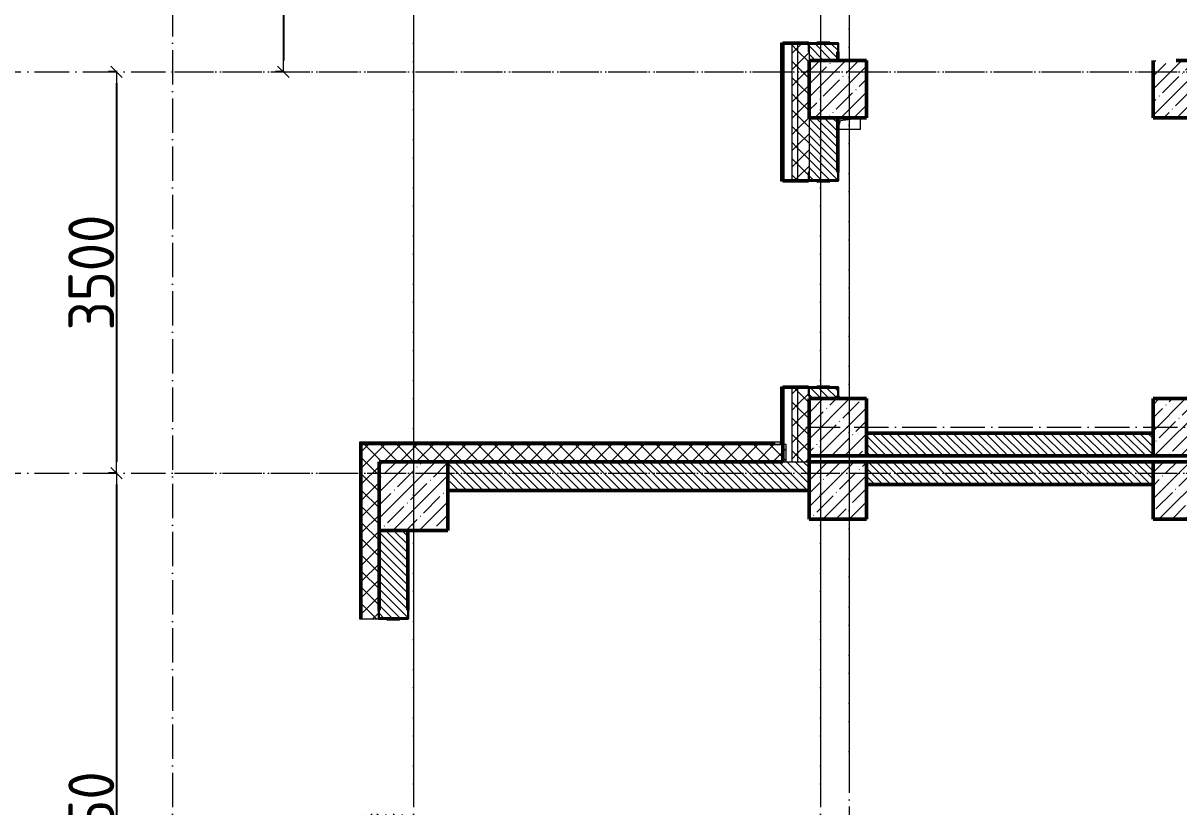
# Model space of a CAD drawing. Header units: millimetres. Extents: x -401725 to 250493, y 305116 to 802890.
# Drawn here: x 52055 to 62133, y 498937 to 505772 of the extents above; entities that cross this region are included whole.
import ezdxf

# ---------------------------------------------------------------- set-up
doc = ezdxf.new("R2010")
doc.units = ezdxf.units.MM
doc.linetypes.add('50_200_ШТРИХ_1Т_ш5_п1_п1_', pattern=[700, 500, -100, 0, -100])
for name, color, linetype, lineweight in [('A-____-____-DIMS', 7, 'Continuous', 9), ('A-GENM-____-MCUT', 7, 'Continuous', 25), ('A-GENM-____-OTLN', 7, 'Continuous', 9), ('A-GENM-____-OTLN-1', 7, 'Continuous', 25), ('A-WALL-____-MCUT', 7, 'Continuous', 13), ('A-WALL-____-MCUT-1', 7, 'Continuous', 9), ('A-WALL-____-MCUT-2', 7, 'Continuous', 50), ('A-WALL-____-MCUT-3', 7, 'Continuous', 9), ('A-WALL-____-OTLN', 7, 'Continuous', 9), ('A-WALL-____-PATT-1', 7, 'Continuous', 9), ('A-WALL-FNSH-MCUT-1', 7, 'Continuous', 9), ('S-COLS-____-MCUT', 7, 'Continuous', 50), ('S-COLS-____-OTLN', 7, 'Continuous', 9), ('S-GRID-____-OTLN-1', 7, '50_200_ШТРИХ_1Т_ш5_п1_п1_', 9)]:
    doc.layers.add(name, color=color, linetype=linetype, lineweight=lineweight)
doc.styles.add('СПДС', font='isocpeur.ttf', dxfattribs={"width": 0.9})
doc.dimstyles.new('Размера А3', dxfattribs={"dimtxt": 200, "dimasz": 100, "dimexe": 70, "dimexo": 100, "dimgap": 20, "dimtad": 1, "dimdec": 0, "dimrnd": 10, "dimzin": 0, "dimdsep": 46, "dimtxsty": 'СПДС', "dimblk": 'ARROWHEAD_6', "dimcen": 1, "dimclrd": 256, "dimclre": 256, "dimclrt": 256, "dimazin": 0, "dimtfac": 1, "dimtdec": 0, "dimtmove": 2, "dimatfit": 3, "dimfxl": 1, "dimtolj": 1, "dimtzin": 0, "dimarcsym": 0})
pattern_1 = [(135, (-15591.663, 459015.94), (-35.35534, -35.35534), [])]
pattern_2 = [(45, (-71050, -42631.04), (-114.04925, 114.04925), []), (45, (-70935.95, -42631.04), (-114.04925, 114.04925), [201.613, -40.323, 3.353, -36.97])]
pattern_3 = [(45, (-77750, -42681.04), (-114.04925, 114.04925), []), (45, (-77635.95, -42681.04), (-114.04925, 114.04925), [201.613, -40.323, 3.353, -36.97])]
pattern_4 = [(45, (-74750, -43231.04), (-114.04925, 114.04925), []), (45, (-74635.95, -43231.04), (-114.04925, 114.04925), [201.613, -40.323, 3.353, -36.97])]
pattern_5 = [(315, (-46181.04, 74750), (114.04925, 114.04925), []), (315, (-46181.04, 74635.95), (114.04925, 114.04925), [201.613, -40.323, 3.353, -36.97])]
pattern_6 = [(45, (-77750, -46181.04), (-114.04925, 114.04925), []), (45, (-77635.95, -46181.04), (-114.04925, 114.04925), [201.613, -40.323, 3.353, -36.97])]
pattern_7 = [(45, (-77750, -43231.04), (-114.04925, 114.04925), []), (45, (-77635.95, -43231.04), (-114.04925, 114.04925), [201.613, -40.323, 3.353, -36.97])]
pattern_8 = [(45, (-74750, -42681.04), (-114.04925, 114.04925), []), (45, (-74635.95, -42681.04), (-114.04925, 114.04925), [201.613, -40.323, 3.353, -36.97])]
pattern_9 = [(45, (-15591.66, 459015.94), (-70.71068, 70.71068), []), (135, (-15591.66, 459015.94), (-70.71068, -70.71068), [])]
pattern_10 = [(135, (-15591.663, 459015.94), (-35.35534, -35.35534), [])]
pattern_11 = [(45, (-15591.66, 459015.94), (-70.71068, 70.71068), []), (135, (-15591.66, 459015.94), (-70.71068, -70.71068), [])]

# ---------------------------------------------------------------- blocks, each defined once
blk = doc.blocks.new('BSC_Колонна _Прямоугольная - 600х600-25984397-АР1_План отверстий 2 этажа в осях 1-64_Ю-ЯЯ')
at = {"layer": 'S-COLS-____-OTLN'}
h = blk.add_hatch(dxfattribs=at)
h.set_pattern_fill('FP_41', color=256, style=0, pattern_type=2)
h.set_pattern_definition(pattern_2)
h.paths.add_polyline_path([(-300, -300), (300, -300), (300, 300), (-300, 300)], flags=0)
at = {"layer": 'S-COLS-____-MCUT'}
for p, q in [((300, 300), (-300, 300)), ((-300, 300), (-300, -300)), ((300, -300), (300, 300)), ((-300, -300), (300, -300))]:
    blk.add_line(p, q, dxfattribs=at)
blk = doc.blocks.new('BSC_Колонна _Прямоугольная - 500х500-V33-АР1_План отверстий 2 этажа в осях 1-64_Ю-ЯЯ')
at = {"layer": 'S-COLS-____-OTLN'}
h = blk.add_hatch(dxfattribs=at)
h.set_pattern_fill('FP_43', color=256, style=0, pattern_type=2)
h.set_pattern_definition(pattern_3)
h.paths.add_polyline_path([(-250, -250), (250, -250), (250, 250), (-250, 250)], flags=0)
at = {"layer": 'S-COLS-____-MCUT'}
for p, q in [((250, 250), (-250, 250)), ((-250, 250), (-250, -250)), ((250, -250), (250, 250)), ((-250, -250), (250, -250))]:
    blk.add_line(p, q, dxfattribs=at)
blk = doc.blocks.new('BSC_Колонна _Прямоугольная - 500х500-V55-АР1_План отверстий 2 этажа в осях 1-64_Ю-ЯЯ')
at = {"layer": 'S-COLS-____-OTLN'}
h = blk.add_hatch(dxfattribs=at)
h.set_pattern_fill('FP_65', color=256, style=0, pattern_type=2)
h.set_pattern_definition(pattern_4)
h.paths.add_polyline_path([(-250, -250), (250, -250), (250, 250), (-250, 250)], flags=0)
at = {"layer": 'S-COLS-____-MCUT'}
for p, q in [((250, 250), (-250, 250)), ((-250, 250), (-250, -250)), ((250, -250), (250, 250)), ((-250, -250), (250, -250))]:
    blk.add_line(p, q, dxfattribs=at)
blk = doc.blocks.new('BSC_Колонна _Прямоугольная - 500х500-V113-АР1_План отверстий 2 этажа в осях 1-64_Ю-ЯЯ')
at = {"layer": 'S-COLS-____-OTLN'}
h = blk.add_hatch(dxfattribs=at)
h.set_pattern_fill('FP_126', color=256, style=0, pattern_type=2)
h.set_pattern_definition(pattern_5)
h.paths.add_polyline_path([(-250, 250), (-250, -250), (250, -250), (250, 250)], flags=0)
at = {"layer": 'S-COLS-____-MCUT'}
for p, q in [((250, 250), (-250, 250)), ((-250, 250), (-250, -250)), ((250, -250), (250, 250)), ((-250, -250), (250, -250))]:
    blk.add_line(p, q, dxfattribs=at)
blk = doc.blocks.new('BSC_Колонна _Прямоугольная - 500х500-V114-АР1_План отверстий 2 этажа в осях 1-64_Ю-ЯЯ')
at = {"layer": 'S-COLS-____-OTLN'}
h = blk.add_hatch(dxfattribs=at)
h.set_pattern_fill('FP_127', color=256, style=0, pattern_type=2)
h.set_pattern_definition(pattern_6)
h.paths.add_polyline_path([(-250, -250), (250, -250), (250, 250), (-250, 250)], flags=0)
at = {"layer": 'S-COLS-____-MCUT'}
for p, q in [((-250, 250), (-250, -250)), ((250, 250), (-50, 250)), ((250, -250), (250, 250)), ((-250, -250), (250, -250))]:
    blk.add_line(p, q, dxfattribs=at)
blk = doc.blocks.new('BSC_Колонна _Прямоугольная - 500х500-V119-АР1_План отверстий 2 этажа в осях 1-64_Ю-ЯЯ')
at = {"layer": 'S-COLS-____-OTLN'}
h = blk.add_hatch(dxfattribs=at)
h.set_pattern_fill('FP_132', color=256, style=0, pattern_type=2)
h.set_pattern_definition(pattern_7)
h.paths.add_polyline_path([(-250, -250), (250, -250), (250, 250), (-250, 250)], flags=0)
at = {"layer": 'S-COLS-____-MCUT'}
for p, q in [((250, 250), (-250, 250)), ((-250, 250), (-250, -250)), ((250, -250), (250, 250)), ((-250, -250), (250, -250))]:
    blk.add_line(p, q, dxfattribs=at)
blk = doc.blocks.new('BSC_Колонна _Прямоугольная - 500х500-V120-АР1_План отверстий 2 этажа в осях 1-64_Ю-ЯЯ')
at = {"layer": 'S-COLS-____-OTLN'}
h = blk.add_hatch(dxfattribs=at)
h.set_pattern_fill('FP_133', color=256, style=0, pattern_type=2)
h.set_pattern_definition(pattern_8)
h.paths.add_polyline_path([(-250, -250), (250, -250), (250, 250), (-250, 250), (-250, 14)], flags=0)
at = {"layer": 'S-COLS-____-MCUT'}
for p, q in [((250, 250), (-250, 250)), ((-250, 250), (-250, -250)), ((250, -250), (250, 250)), ((-250, -250), (250, -250))]:
    blk.add_line(p, q, dxfattribs=at)
blk = doc.blocks.new('Фахверк_СКБ_Уголок - 250_2700_1-27501432-АР1_План отверстий 2 этажа в осях 1-64_Ю-ЯЯ')
at = {"layer": 'A-GENM-____-MCUT'}
for p, q in [((200, 181), (125, 181)), ((125, 181), (125, 106)), ((125, 106), (131, 106)), ((131, 106), (131, 175)), ((131, 175), (200, 175)), ((200, 175), (200, 181)), ((131, -6), (125, -6)), ((125, -6), (125, -81)), ((125, -81), (200, -81)), ((131, -75), (131, -6)), ((200, -75), (131, -75)), ((200, -81), (200, -75))]:
    blk.add_line(p, q, dxfattribs=at)
blk = doc.blocks.new('Фахверк_СКБ_Уголок - 250_2700-27497298-АР1_План отверстий 2 этажа в осях 1-64_Ю-ЯЯ')
at = {"layer": 'A-GENM-____-MCUT'}
for p, q in [((200, 181), (125, 181)), ((125, 181), (125, 106)), ((125, 106), (131, 106)), ((131, 106), (131, 175)), ((131, 175), (200, 175)), ((200, 175), (200, 181)), ((131, -6), (125, -6)), ((125, -6), (125, -81)), ((125, -81), (200, -81)), ((131, -75), (131, -6)), ((200, -75), (131, -75)), ((200, -81), (200, -75))]:
    blk.add_line(p, q, dxfattribs=at)
blk = doc.blocks.new('AR_Отверстие прямоугольное _в плите_ - AR_Отверстие прямоугольное _в плите_-V164-АР1_План отверстий 2 этажа в осях 1-64_Ю-ЯЯ')
at = {"layer": 'A-GENM-____-OTLN'}
for p, q in [((-100, -50), (-75, 25)), ((-75, 25), (100, 50)), ((100, -50), (100, 50)), ((-100, -50), (100, -50))]:
    blk.add_line(p, q, dxfattribs=at)
blk = doc.blocks.new('Стены 10 - Стены 4-31628020-АР1_План отверстий 2 этажа в осях 1-64_Ю-ЯЯ')
at = {"layer": 'A-WALL-____-MCUT'}
for p, q in [((23850, 9731), (23800, 9731)), ((23800, 9731), (23800, 9711)), ((23800, 9711), (23850, 9711)), ((23850, 9711), (23850, 9731))]:
    blk.add_line(p, q, dxfattribs=at)
blk = doc.blocks.new('BSC_Колонна _Прямоугольная - 600х600-25984397-АР1_План отверстий 2 этажа в осях 1-64_А-ГГ')
at = {"layer": 'S-COLS-____-OTLN'}
h = blk.add_hatch(dxfattribs=at)
h.set_pattern_fill('FP_34', color=256, style=0, pattern_type=2)
h.set_pattern_definition(pattern_2)
h.paths.add_polyline_path([(-300, -300), (300, -300), (300, 300), (-300, 300)], flags=0)
at = {"layer": 'S-COLS-____-MCUT'}
for p, q in [((300, 300), (-300, 300)), ((-300, 300), (-300, -300)), ((300, -300), (300, 300)), ((-300, -300), (300, -300))]:
    blk.add_line(p, q, dxfattribs=at)
blk = doc.blocks.new('BSC_Колонна _Прямоугольная - 500х500-V16-АР1_План отверстий 2 этажа в осях 1-64_А-ГГ')
at = {"layer": 'S-COLS-____-OTLN'}
h = blk.add_hatch(dxfattribs=at)
h.set_pattern_fill('FP_45', color=256, style=0, pattern_type=2)
h.set_pattern_definition(pattern_3)
h.paths.add_polyline_path([(-250, -250), (250, -250), (250, 250), (-250, 250)], flags=0)
at = {"layer": 'S-COLS-____-MCUT'}
for p, q in [((250, 250), (-250, 250)), ((-250, 250), (-250, -250)), ((250, -250), (250, 250)), ((-250, -250), (250, -250))]:
    blk.add_line(p, q, dxfattribs=at)
blk = doc.blocks.new('BSC_Колонна _Прямоугольная - 500х500-V82-АР1_План отверстий 2 этажа в осях 1-64_А-ГГ')
at = {"layer": 'S-COLS-____-OTLN'}
h = blk.add_hatch(dxfattribs=at)
h.set_pattern_fill('FP_111', color=256, style=0, pattern_type=2)
h.set_pattern_definition(pattern_4)
h.paths.add_polyline_path([(-250, -250), (250, -250), (250, 250), (-250, 250), (-250, 75)], flags=0)
at = {"layer": 'S-COLS-____-MCUT'}
for p, q in [((250, 250), (-250, 250)), ((-250, 250), (-250, -250)), ((250, -250), (250, 250)), ((-250, -250), (250, -250))]:
    blk.add_line(p, q, dxfattribs=at)
blk = doc.blocks.new('BSC_Колонна _Прямоугольная - 500х500-V118-АР1_План отверстий 2 этажа в осях 1-64_А-ГГ')
at = {"layer": 'S-COLS-____-OTLN'}
h = blk.add_hatch(dxfattribs=at)
h.set_pattern_fill('FP_147', color=256, style=0, pattern_type=2)
h.set_pattern_definition(pattern_5)
h.paths.add_polyline_path([(-250, 250), (-250, -250), (250, -250), (250, 250), (135, 250)], flags=0)
at = {"layer": 'S-COLS-____-MCUT'}
for p, q in [((250, 250), (-250, 250)), ((-250, 250), (-250, -250)), ((250, -250), (250, 250)), ((-250, -250), (250, -250))]:
    blk.add_line(p, q, dxfattribs=at)
blk = doc.blocks.new('BSC_Колонна _Прямоугольная - 500х500-25978818-АР1_План отверстий 2 этажа в осях 1-64_А-ГГ')
at = {"layer": 'S-COLS-____-OTLN'}
h = blk.add_hatch(dxfattribs=at)
h.set_pattern_fill('FP_148', color=256, style=0, pattern_type=2)
h.set_pattern_definition(pattern_6)
h.paths.add_polyline_path([(-250, -250), (250, -250), (250, 250), (-250, 250)], flags=0)
at = {"layer": 'S-COLS-____-MCUT'}
for p, q in [((-250, 250), (-250, -250)), ((250, 250), (-50, 250)), ((250, -250), (250, 250)), ((-250, -250), (250, -250))]:
    blk.add_line(p, q, dxfattribs=at)
blk = doc.blocks.new('BSC_Колонна _Прямоугольная - 500х500-V123-АР1_План отверстий 2 этажа в осях 1-64_А-ГГ')
at = {"layer": 'S-COLS-____-OTLN'}
h = blk.add_hatch(dxfattribs=at)
h.set_pattern_fill('FP_153', color=256, style=0, pattern_type=2)
h.set_pattern_definition(pattern_7)
h.paths.add_polyline_path([(-250, -250), (250, -250), (250, 250), (-250, 250)], flags=0)
at = {"layer": 'S-COLS-____-MCUT'}
for p, q in [((250, 250), (-250, 250)), ((-250, 250), (-250, -250)), ((250, -250), (250, 250)), ((-250, -250), (250, -250))]:
    blk.add_line(p, q, dxfattribs=at)
blk = doc.blocks.new('BSC_Колонна _Прямоугольная - 500х500-V124-АР1_План отверстий 2 этажа в осях 1-64_А-ГГ')
at = {"layer": 'S-COLS-____-OTLN'}
h = blk.add_hatch(dxfattribs=at)
h.set_pattern_fill('FP_154', color=256, style=0, pattern_type=2)
h.set_pattern_definition(pattern_8)
h.paths.add_polyline_path([(-250, -250), (250, -250), (250, 250), (-250, 250), (-250, 195)], flags=0)
at = {"layer": 'S-COLS-____-MCUT'}
for p, q in [((250, 250), (-250, 250)), ((-250, 250), (-250, -250)), ((250, -250), (250, 250)), ((-250, -250), (250, -250))]:
    blk.add_line(p, q, dxfattribs=at)
blk = doc.blocks.new('Фахверк_СКБ_Уголок - 250_2700_1-27501432-АР1_План отверстий 2 этажа в осях 1-64_А-ГГ')
at = {"layer": 'A-GENM-____-MCUT'}
for p, q in [((200, 181), (125, 181)), ((125, 181), (125, 106)), ((125, 106), (131, 106)), ((131, 106), (131, 175)), ((131, 175), (200, 175)), ((200, 175), (200, 181)), ((131, -6), (125, -6)), ((125, -6), (125, -81)), ((125, -81), (200, -81)), ((131, -75), (131, -6)), ((200, -75), (131, -75)), ((200, -81), (200, -75))]:
    blk.add_line(p, q, dxfattribs=at)
blk = doc.blocks.new('Фахверк_СКБ_Уголок - 250_2700-27497298-АР1_План отверстий 2 этажа в осях 1-64_А-ГГ')
at = {"layer": 'A-GENM-____-MCUT'}
for p, q in [((200, 181), (125, 181)), ((125, 181), (125, 106)), ((125, 106), (131, 106)), ((131, 106), (131, 175)), ((131, 175), (200, 175)), ((200, 175), (200, 181)), ((131, -6), (125, -6)), ((125, -6), (125, -81)), ((125, -81), (200, -81)), ((131, -75), (131, -6)), ((200, -75), (131, -75)), ((200, -81), (200, -75))]:
    blk.add_line(p, q, dxfattribs=at)
blk = doc.blocks.new('AR_Отверстие прямоугольное _в плите_ - AR_Отверстие прямоугольное _в плите_-V166-АР1_План отверстий 2 этажа в осях 1-64_А-ГГ')
at = {"layer": 'A-GENM-____-OTLN'}
for p, q in [((-100, -50), (-75, 25)), ((-75, 25), (100, 50)), ((100, -50), (100, 50)), ((-100, -50), (100, -50))]:
    blk.add_line(p, q, dxfattribs=at)
blk = doc.blocks.new('ARROWHEAD_6')
at = {"color": 0, "linetype": 'Continuous'}
for p, q in [((0, 0), (-1, 0)), ((-0.5, -0.5), (0.5, 0.5))]:
    blk.add_line(p, q, dxfattribs=at)
blk = doc.blocks.new('*D4591')
at = {"layer": 'A-____-____-DIMS', "lineweight": -2, "transparency": 16777216}
for p, q in [((54330, 510947), (54254, 510947)), ((54324, 510847), (54324, 505447)), ((54330, 505347), (54254, 505347))]:
    blk.add_line(p, q, dxfattribs=at)
at = {"layer": 'Defpoints', "color": 0, "lineweight": 30, "transparency": 16777216}
for p in [(54430, 510947), (54324, 505347), (54430, 505347)]:
    blk.add_point(p, dxfattribs=at)
at = {"layer": 'A-____-____-DIMS', "lineweight": -2, "transparency": 16777216, "xscale": 100, "yscale": 100, "zscale": 100}
for p, rotation in [((54324, 510947), 90), ((54324, 505347), 270)]:
    blk.add_blockref('ARROWHEAD_6', p, dxfattribs=dict(at, rotation=rotation))
at = {"layer": 'A-____-____-DIMS', "transparency": 16777216, "insert": (54104, 508147), "char_height": 400, "width": 2.49, "attachment_point": 5, "rotation": 90, "style": 'СПДС'}
blk.add_mtext('\\A1;5600', dxfattribs=at)
blk = doc.blocks.new('*D4531')
at = {"layer": 'A-____-____-DIMS', "lineweight": -2, "transparency": 16777216}
for p, q in [((52875, 505347), (52799, 505347)), ((52869, 505247), (52869, 501947)), ((52875, 501847), (52799, 501847))]:
    blk.add_line(p, q, dxfattribs=at)
at = {"layer": 'Defpoints', "color": 0, "lineweight": 30, "transparency": 16777216}
for p in [(52975, 505347), (52869, 501847), (52975, 501847)]:
    blk.add_point(p, dxfattribs=at)
at = {"layer": 'A-____-____-DIMS', "lineweight": -2, "transparency": 16777216, "xscale": 100, "yscale": 100, "zscale": 100}
for p, rotation in [((52869, 505347), 90), ((52869, 501847), 270)]:
    blk.add_blockref('ARROWHEAD_6', p, dxfattribs=dict(at, rotation=rotation))
at = {"layer": 'A-____-____-DIMS', "transparency": 16777216, "insert": (52649, 503597), "char_height": 400, "attachment_point": 5, "rotation": 90, "style": 'СПДС'}
blk.add_mtext('\\A1;3500', dxfattribs=at)
blk = doc.blocks.new('*D4532')
at = {"layer": 'A-____-____-DIMS', "lineweight": -2, "transparency": 16777216}
for p, q in [((52875, 501847), (52799, 501847)), ((52869, 501747), (52869, 495797)), ((52875, 495697), (52799, 495697))]:
    blk.add_line(p, q, dxfattribs=at)
at = {"layer": 'Defpoints', "color": 0, "lineweight": 30, "transparency": 16777216}
for p in [(52975, 501847), (52869, 495697), (52975, 495697)]:
    blk.add_point(p, dxfattribs=at)
at = {"layer": 'A-____-____-DIMS', "lineweight": -2, "transparency": 16777216, "xscale": 100, "yscale": 100, "zscale": 100}
for p, rotation in [((52869, 501847), 90), ((52869, 495697), 270)]:
    blk.add_blockref('ARROWHEAD_6', p, dxfattribs=dict(at, rotation=rotation))
at = {"layer": 'A-____-____-DIMS', "transparency": 16777216, "insert": (52649, 498772), "char_height": 400, "attachment_point": 5, "rotation": 90, "style": 'СПДС'}
blk.add_mtext('\\A1;6150', dxfattribs=at)
blk = doc.blocks.new('2этаж')
at = {"layer": 'S-GRID-____-OTLN-1', "color": 251, "ltscale": 0.6, "true_color": 0x636466}
for p, q in [((55458.3, 549908.8), (55458.3, 498997)), ((59008.3, 549908.8), (59008.3, 498997)), ((59258.3, 549613.9), (59258.3, 499306.9)), ((53358.3, 508896.9), (53358.3, 454533.3)), ((55458.3, 508896.9), (55458.3, 454750.2)), ((59008.3, 508896.9), (59008.3, 470347)), ((59258.3, 508602.1), (59258.3, 470347)), ((51735.1, 505347), (74727.1, 505347)), ((53374.4, 505347), (74727.1, 505347)), ((58880.7, 502247), (88334.7, 502247)), ((58880.7, 502247), (88334.7, 502247)), ((51735.1, 501847), (88482.7, 501847)), ((53374.4, 501847), (88482.7, 501847))]:
    blk.add_line(p, q, dxfattribs=at)
at = {"layer": 'A-____-____-DIMS'}
for base, p1, p2, picture, middle in [((54323.7, 505347), (54429.8, 510947), (54429.8, 505347), '*D4591', (54103.7, 508147)), ((52868.7, 501847), (52974.8, 505347), (52974.8, 501847), '*D4531', (52648.7, 503597)), ((52868.7, 495697), (52974.8, 501847), (52974.8, 495697), '*D4532', (52648.7, 498772))]:
    dim = blk.add_linear_dim(base=base, p1=p1, p2=p2, angle=90, dimstyle='Размера А3', override={"dimtxt": 400}, dxfattribs=at)
    dim.commit()
    dim.dimension.update_dxf_attribs({"geometry": picture, "text_midpoint": middle})

msp = doc.modelspace()

# ---------------------------------------------------------------- hatches: boundary and pattern name
at = {"layer": 'A-WALL-____-PATT-1'}
h = msp.add_hatch(dxfattribs=at)
h.set_pattern_fill('FP_1', color=256, style=0, pattern_type=2)
h.set_pattern_definition(pattern_9)
h.paths.add_polyline_path([(58808.3366, 501946.983), (58808.3366, 502596.983), (58758.3366, 502596.983), (58758.3366, 501946.983)], flags=0)
h.paths.add_polyline_path([(58758.3366, 504396.983), (58808.3366, 504396.983), (58808.3366, 505596.983), (58758.3366, 505596.983), (58758.3366, 504939.6464)], flags=0)
h.paths.add_polyline_path([(58808.3366, 507396.983), (58808.3366, 508596.983), (58758.3366, 508596.983), (58758.3366, 507396.983)], flags=0)
h.paths.add_polyline_path([(58808.3366, 510396.983), (58808.3366, 511596.983), (58758.3366, 511596.983), (58758.3366, 510396.983)], flags=0)
h.paths.add_polyline_path([(58808.3366, 513396.983), (58808.3366, 514196.983), (58758.3366, 514196.983), (58758.3366, 513396.983)], flags=0)
h = msp.add_hatch(dxfattribs=at)
h.set_pattern_fill('FP_1', color=256, style=0, pattern_type=2)
h.set_pattern_definition(pattern_9)
h.paths.add_polyline_path([(58808.3366, 501946.983), (58908.3366, 501946.983), (58908.3366, 502521.983), (58902.3366, 502521.983), (58902.3366, 502596.983), (58808.3366, 502596.983), (58808.3366, 501996.983)], flags=0)
h.paths.add_polyline_path([(58808.3366, 504396.983), (58902.3366, 504396.983), (58902.3366, 504471.983), (58908.3366, 504471.983), (58908.3366, 505521.983), (58902.3366, 505521.983), (58902.3366, 505596.983), (58808.3366, 505596.983), (58808.3366, 504471.983)], flags=0)
h.paths.add_polyline_path([(58902.3366, 507396.983), (58902.3366, 507471.983), (58908.3366, 507471.983), (58908.3366, 508521.983), (58902.3366, 508521.983), (58902.3366, 508596.983), (58808.3366, 508596.983), (58808.3366, 507396.983)], flags=0)
h.paths.add_polyline_path([(58902.3366, 510396.983), (58902.3366, 510471.983), (58908.3366, 510471.983), (58908.3366, 511521.983), (58902.3366, 511521.983), (58902.3366, 511596.983), (58808.3366, 511596.983), (58808.3366, 510396.983)], flags=0)
h.paths.add_polyline_path([(58808.3366, 513396.983), (58902.3366, 513396.983), (58902.3366, 513471.983), (58908.3366, 513471.983), (58908.3366, 514196.983), (58808.3366, 514196.983), (58808.3366, 513471.983)], flags=0)
h = msp.add_hatch(dxfattribs=at)
h.set_pattern_fill('FP_3', color=256, style=0, pattern_type=2)
h.set_pattern_definition([(45, (-15591.66, 459015.94), (-85.53659, 85.53659), []), (45, (-15534.64, 459015.94), (-85.53659, 85.53659), [])])
h.paths.add_polyline_path([(58658.3366, 502116.983), (58678.3366, 502116.983), (58678.3366, 502596.983), (58658.3366, 502596.983), (58658.3366, 502518.0278)], flags=0)
h.paths.add_polyline_path([(58658.3366, 504396.983), (58678.3366, 504396.983), (58678.3366, 505596.983), (58658.3366, 505596.983), (58658.3366, 504939.6464)], flags=0)
h.paths.add_polyline_path([(58658.3366, 507396.983), (58678.3366, 507396.983), (58678.3366, 508596.983), (58658.3366, 508596.983), (58658.3366, 508168.4711)], flags=0)
h.paths.add_polyline_path([(58658.3366, 510396.983), (58678.3366, 510396.983), (58678.3366, 511596.983), (58658.3366, 511596.983), (58658.3366, 510590.0896)], flags=0)
h.paths.add_polyline_path([(58678.3366, 513396.983), (58678.3366, 513956.983), (58658.3366, 513956.983), (58658.3366, 513396.983)], flags=0)
h = msp.add_hatch(dxfattribs=at)
h.set_pattern_fill('FP_6', color=256, style=0, pattern_type=2)
h.set_pattern_definition(pattern_1)
h.paths.add_polyline_path([(59089.3366, 505446.983), (59158.3366, 505446.983), (59158.3366, 505590.983), (59089.3366, 505590.983), (59089.3366, 505596.983), (58977.3366, 505596.983), (58977.3366, 505590.983), (58908.3366, 505590.983), (58908.3366, 505446.983), (58977.3366, 505446.983)], flags=0)
h.paths.add_polyline_path([(59089.3366, 507396.983), (59089.3366, 507402.983), (59158.3366, 507402.983), (59158.3366, 508590.983), (59089.3366, 508590.983), (59089.3366, 508596.983), (58977.3366, 508596.983), (58977.3366, 508590.983), (58908.3366, 508590.983), (58908.3366, 507402.983), (58977.3366, 507402.983), (58977.3366, 507396.983)], flags=0)
h.paths.add_polyline_path([(59089.3366, 510396.983), (59089.3366, 510402.983), (59158.3366, 510402.983), (59158.3366, 510696.983), (58908.3366, 510696.983), (58908.3366, 510402.983), (58977.3366, 510402.983), (58977.3366, 510396.983)], flags=0)
h = msp.add_hatch(dxfattribs=at)
h.set_pattern_fill('FP_3', color=256, style=0, pattern_type=2)
h.set_pattern_definition([(45, (-15591.66, 459015.94), (-85.53659, 85.53659), []), (45, (-15534.64, 459015.94), (-85.53659, 85.53659), [])])
h.paths.add_polyline_path([(58658.3366, 502116.983), (58678.3366, 502116.983), (58678.3366, 502596.983), (58658.3366, 502596.983), (58658.3366, 502321.5523)], flags=0)
h.paths.add_polyline_path([(58678.3366, 504396.983), (58678.3366, 505596.983), (58658.3366, 505596.983), (58658.3366, 504396.983)], flags=0)
h = msp.add_hatch(dxfattribs=at)
h.set_pattern_fill('FP_1', color=256, style=0, pattern_type=2)
h.set_pattern_definition(pattern_11)
h.paths.add_polyline_path([(58808.3366, 501946.983), (58808.3366, 502596.983), (58758.3366, 502596.983), (58758.3366, 501946.983)], flags=0)
h.paths.add_polyline_path([(58808.3366, 504396.983), (58808.3366, 505596.983), (58758.3366, 505596.983), (58758.3366, 504396.983)], flags=0)
h = msp.add_hatch(dxfattribs=at)
h.set_pattern_fill('FP_1', color=256, style=0, pattern_type=2)
h.set_pattern_definition(pattern_11)
h.paths.add_polyline_path([(58808.3366, 501946.983), (58908.3366, 501946.983), (58908.3366, 502521.983), (58902.3366, 502521.983), (58902.3366, 502596.983), (58808.3366, 502596.983), (58808.3366, 502321.5523)], flags=0)
h.paths.add_polyline_path([(58808.3366, 504396.983), (58902.3366, 504396.983), (58902.3366, 504471.983), (58908.3366, 504471.983), (58908.3366, 505521.983), (58902.3366, 505521.983), (58902.3366, 505596.983), (58808.3366, 505596.983), (58808.3366, 504471.5373)], flags=0)
h = msp.add_hatch(dxfattribs=at)
h.set_pattern_fill('FP_6', color=256, style=0, pattern_type=2)
h.set_pattern_definition(pattern_10)
h.paths.add_polyline_path([(59158.3366, 505446.983), (59158.3366, 505590.983), (59089.3366, 505590.983), (59089.3366, 505596.983), (58977.3366, 505596.983), (58977.3366, 505590.983), (58908.3366, 505590.983), (58908.3366, 505446.983), (59089.3366, 505446.983)], flags=0)
h = msp.add_hatch(dxfattribs=at)
h.set_pattern_fill('FP_6', color=256, style=0, pattern_type=2)
h.set_pattern_definition(pattern_1)
h.paths.add_polyline_path([(59158.3366, 502496.983), (59158.3366, 502590.983), (59089.3366, 502590.983), (59089.3366, 502596.983), (58977.3366, 502596.983), (58977.3366, 502590.983), (58908.3366, 502590.983), (58908.3366, 502496.983)], flags=0)
h.paths.add_polyline_path([(59089.3366, 504396.983), (59089.3366, 504402.983), (59158.3366, 504402.983), (59158.3366, 504946.983), (58908.3366, 504946.983), (58908.3366, 504402.983), (58977.3366, 504402.983), (58977.3366, 504396.983)], flags=0)
h = msp.add_hatch(dxfattribs=at)
h.set_pattern_fill('FP_6', color=256, style=0, pattern_type=2)
h.set_pattern_definition(pattern_10)
h.paths.add_polyline_path([(59158.3366, 502496.983), (59158.3366, 502590.983), (59089.3366, 502590.983), (59089.3366, 502596.983), (58977.3366, 502596.983), (58977.3366, 502590.983), (58908.3366, 502590.983), (58908.3366, 502496.983), (59070.0132, 502496.983)], flags=0)
h.paths.add_polyline_path([(59089.3366, 504396.983), (59089.3366, 504402.983), (59158.3366, 504402.983), (59158.3366, 504946.983), (58908.3366, 504946.983), (58908.3366, 504402.983), (58977.3366, 504402.983), (58977.3366, 504396.983)], flags=0)
h = msp.add_hatch(dxfattribs=at)
h.set_pattern_fill('FP_6', color=256, style=0, pattern_type=2)
h.set_pattern_definition(pattern_1)
h.paths.add_polyline_path([(61908.3366, 501996.983), (61908.3366, 502196.983), (59408.3366, 502196.983), (59408.3366, 501996.983), (60395.6842, 501996.983)], flags=0)
h = msp.add_hatch(dxfattribs=at)
h.set_pattern_fill('FP_6', color=256, style=0, pattern_type=2)
h.set_pattern_definition(pattern_10)
h.paths.add_polyline_path([(61908.3366, 501996.983), (61908.3366, 502196.983), (59408.3366, 502196.983), (59408.3366, 501996.983), (60395.6114, 501996.983)], flags=0)
h = msp.add_hatch(dxfattribs=at)
h.set_pattern_fill('FP_1', color=256, style=0, pattern_type=2)
h.set_pattern_definition(pattern_11)
h.paths.add_polyline_path([(55008.3366, 471346.983), (55158.3366, 471346.983), (55158.3366, 472641.983), (55152.3366, 472641.983), (55152.3366, 472716.983), (55008.3366, 472716.983)], flags=0)
h.paths.add_polyline_path([(55152.3366, 474416.983), (55152.3366, 474491.983), (55158.3366, 474491.983), (55158.3366, 475281.983), (55152.3366, 475281.983), (55152.3366, 475356.983), (55008.3366, 475356.983), (55008.3366, 474416.983), (55093.2185, 474416.983)], flags=0)
h.paths.add_polyline_path([(55093.2185, 477056.983), (55152.3366, 477056.983), (55152.3366, 477131.983), (55158.3366, 477131.983), (55158.3366, 478521.983), (55152.3366, 478521.983), (55152.3366, 478596.983), (55008.3366, 478596.983), (55008.3366, 477056.983)], flags=0)
h.paths.add_polyline_path([(55152.3366, 480296.983), (55152.3366, 480371.983), (55158.3366, 480371.983), (55158.3366, 481161.983), (55152.3366, 481161.983), (55152.3366, 481236.983), (55008.3366, 481236.983), (55008.3366, 480296.983), (55093.2185, 480296.983)], flags=0)
h.paths.add_polyline_path([(55093.2185, 482936.983), (55152.3366, 482936.983), (55152.3366, 483011.983), (55158.3366, 483011.983), (55158.3366, 484401.983), (55152.3366, 484401.983), (55152.3366, 484476.983), (55008.3366, 484476.983), (55008.3366, 482936.983)], flags=0)
h.paths.add_polyline_path([(55093.2185, 486176.983), (55152.3366, 486176.983), (55152.3366, 486251.983), (55158.3366, 486251.983), (55158.3366, 487041.983), (55152.3366, 487041.983), (55152.3366, 487116.983), (55008.3366, 487116.983), (55008.3366, 486176.983)], flags=0)
h.paths.add_polyline_path([(55152.3366, 488816.983), (55152.3366, 488891.983), (55158.3366, 488891.983), (55158.3366, 490281.983), (55152.3366, 490281.983), (55152.3366, 490356.983), (55008.3366, 490356.983), (55008.3366, 488816.983), (55093.2185, 488816.983)], flags=0)
h.paths.add_polyline_path([(55152.3366, 492056.983), (55152.3366, 492131.983), (55158.3366, 492131.983), (55158.3366, 492921.983), (55152.3366, 492921.983), (55152.3366, 492996.983), (55008.3366, 492996.983), (55008.3366, 492056.983), (55093.2185, 492056.983)], flags=0)
h.paths.add_polyline_path([(55093.2185, 494696.983), (55152.3366, 494696.983), (55152.3366, 494771.983), (55158.3366, 494771.983), (55158.3366, 496161.983), (55152.3366, 496161.983), (55152.3366, 496236.983), (55008.3366, 496236.983), (55008.3366, 494696.983)], flags=0)
h.paths.add_polyline_path([(55093.2185, 497936.983), (55152.3366, 497936.983), (55152.3366, 498011.983), (55158.3366, 498011.983), (55158.3366, 498801.983), (55152.3366, 498801.983), (55152.3366, 498876.983), (55008.3366, 498876.983), (55008.3366, 497936.983)], flags=0)
h.paths.add_polyline_path([(55152.3366, 500576.983), (55152.3366, 500651.983), (55158.3366, 500651.983), (55158.3366, 502096.983), (55008.3366, 502096.983), (55008.3366, 500576.983), (55093.2185, 500576.983)], flags=0)
h = msp.add_hatch(dxfattribs=at)
h.set_pattern_fill('FP_1', color=256, style=0, pattern_type=2)
h.set_pattern_definition(pattern_9)
h.paths.add_polyline_path([(58708.3366, 501946.983), (58708.3366, 502096.983), (55158.3366, 502096.983), (55158.3366, 501946.983), (58628.1836, 501946.983)], flags=0)
h = msp.add_hatch(dxfattribs=at)
h.set_pattern_fill('FP_1', color=256, style=0, pattern_type=2)
h.set_pattern_definition(pattern_11)
h.paths.add_polyline_path([(58708.3366, 501946.983), (58708.3366, 502096.983), (55158.3366, 502096.983), (55158.3366, 501946.983), (58628.1471, 501946.983)], flags=0)
h = msp.add_hatch(dxfattribs=at)
h.set_pattern_fill('FP_6', color=256, style=0, pattern_type=2)
h.set_pattern_definition(pattern_1)
h.paths.add_polyline_path([(58628.1836, 501696.983), (58908.3366, 501696.983), (58908.3366, 501946.983), (55758.3366, 501946.983), (55758.3366, 501696.983)], flags=0)
h = msp.add_hatch(dxfattribs=at)
h.set_pattern_fill('FP_6', color=256, style=0, pattern_type=2)
h.set_pattern_definition(pattern_10)
h.paths.add_polyline_path([(58628.1471, 501696.983), (58908.3366, 501696.983), (58908.3366, 501946.983), (55758.3366, 501946.983), (55758.3366, 501696.983)], flags=0)
h = msp.add_hatch(dxfattribs=at)
h.set_pattern_fill('FP_6', color=256, style=0, pattern_type=2)
h.set_pattern_definition(pattern_1)
h.paths.add_polyline_path([(59408.3366, 501746.983), (61908.3366, 501746.983), (61908.3366, 501946.983), (59408.3366, 501946.983)], flags=0)
h = msp.add_hatch(dxfattribs=at)
h.set_pattern_fill('FP_6', color=256, style=0, pattern_type=2)
h.set_pattern_definition(pattern_10)
h.paths.add_polyline_path([(60395.6114, 501746.983), (61908.3366, 501746.983), (61908.3366, 501946.983), (59408.3366, 501946.983), (59408.3366, 501746.983), (59511.8793, 501746.983)], flags=0)
h = msp.add_hatch(dxfattribs=at)
h.set_pattern_fill('FP_6', color=256, style=0, pattern_type=2)
h.set_pattern_definition(pattern_10)
h.paths.add_polyline_path([(55339.3366, 495996.983), (55408.3366, 495996.983), (55408.3366, 496230.983), (55339.3366, 496230.983), (55339.3366, 496236.983), (55227.3366, 496236.983), (55227.3366, 496230.983), (55158.3366, 496230.983), (55158.3366, 495996.983), (55227.3366, 495996.983)], flags=0)
h.paths.add_polyline_path([(55339.3366, 497936.983), (55339.3366, 497942.983), (55408.3366, 497942.983), (55408.3366, 498870.983), (55339.3366, 498870.983), (55339.3366, 498876.983), (55227.3366, 498876.983), (55227.3366, 498870.983), (55158.3366, 498870.983), (55158.3366, 497942.983), (55227.3366, 497942.983), (55227.3366, 497936.983)], flags=0)
h.paths.add_polyline_path([(55339.3366, 500576.983), (55339.3366, 500582.983), (55408.3366, 500582.983), (55408.3366, 501346.983), (55158.3366, 501346.983), (55158.3366, 500582.983), (55227.3366, 500582.983), (55227.3366, 500576.983)], flags=0)

# ---------------------------------------------------------------- linework, layer by layer
at = {"layer": 'A-WALL-____-MCUT'}
for p, q in [((58678.3366, 504396.983), (58678.3366, 505596.983)), ((58902.3366, 505596.983), (58678.3366, 505596.983)), ((59089.3366, 505596.983), (58977.3366, 505596.983)), ((59158.3366, 505446.983), (59158.3366, 505521.983)), ((59158.3366, 504471.983), (59158.3366, 504946.983)), ((58678.3366, 504396.983), (58902.3366, 504396.983)), ((58977.3366, 504396.983), (59089.3366, 504396.983)), ((58902.3366, 502596.983), (58678.3366, 502596.983)), ((58678.3366, 502596.983), (58678.3366, 501946.983)), ((59089.3366, 502596.983), (58977.3366, 502596.983)), ((59158.3366, 502496.983), (59158.3366, 502521.983)), ((61908.3366, 502196.983), (59408.3366, 502196.983)), ((58678.3366, 501946.983), (55758.3366, 501946.983)), ((58908.3366, 501946.983), (58908.3366, 501996.983)), ((59408.3366, 501996.983), (61908.3366, 501996.983)), ((61908.3366, 501946.983), (59408.3366, 501946.983)), ((59408.3366, 501746.983), (61908.3366, 501746.983)), ((55758.3366, 501696.983), (58908.3366, 501696.983))]:
    msp.add_line(p, q, dxfattribs=at)
at = {"layer": 'A-WALL-____-MCUT-1'}
for p, q in [((58758.3366, 505596.983), (58758.3366, 504396.983)), ((58808.3366, 505596.983), (58808.3366, 504396.983)), ((58908.3366, 505521.983), (58908.3366, 505446.983)), ((58908.3366, 504946.983), (58908.3366, 504471.983)), ((58758.3366, 502596.983), (58758.3366, 501946.983)), ((58808.3366, 502596.983), (58808.3366, 501946.983)), ((58908.3366, 502521.983), (58908.3366, 502496.983)), ((58608.3366, 502108.983), (54996.3366, 502108.983)), ((58608.3366, 502103.983), (55001.3366, 502103.983)), ((58708.3366, 502096.983), (58608.3366, 502096.983)), ((58708.3366, 501946.983), (58708.3366, 502096.983)), ((55758.3366, 501946.983), (58908.3366, 501946.983))]:
    msp.add_line(p, q, dxfattribs=at)
at = {"layer": 'A-WALL-____-MCUT-2'}
for p, q in [((58678.3366, 504396.983), (58678.3366, 505596.983)), ((58902.3366, 505596.983), (58678.3366, 505596.983)), ((59089.3366, 505596.983), (58977.3366, 505596.983)), ((59158.3366, 505446.983), (59158.3366, 505521.983)), ((59158.3366, 504471.983), (59158.3366, 504946.983)), ((58678.3366, 504396.983), (58902.3366, 504396.983)), ((58977.3366, 504396.983), (59089.3366, 504396.983)), ((58902.3366, 502596.983), (58678.3366, 502596.983)), ((58678.3366, 502596.983), (58678.3366, 501946.983)), ((59089.3366, 502596.983), (58977.3366, 502596.983)), ((59158.3366, 502496.983), (59158.3366, 502521.983)), ((61908.3366, 502196.983), (59408.3366, 502196.983)), ((58678.3366, 501946.983), (55758.3366, 501946.983)), ((58908.3366, 501946.983), (58908.3366, 501996.983)), ((59408.3366, 501996.983), (61908.3366, 501996.983)), ((61908.3366, 501946.983), (59408.3366, 501946.983)), ((59408.3366, 501746.983), (61908.3366, 501746.983)), ((55758.3366, 501696.983), (58908.3366, 501696.983)), ((55158.3366, 500651.983), (55158.3366, 501346.983)), ((55158.3366, 501346.983), (55158.3366, 500651.983)), ((55408.3366, 500651.983), (55408.3366, 501346.983)), ((55227.3366, 500576.983), (55339.3366, 500576.983))]:
    msp.add_line(p, q, dxfattribs=at)
at = {"layer": 'A-WALL-____-MCUT-3'}
for p, q in [((58758.3366, 505596.983), (58758.3366, 504396.983)), ((58808.3366, 505596.983), (58808.3366, 504396.983)), ((58908.3366, 505521.983), (58908.3366, 505446.983)), ((58908.3366, 504946.983), (58908.3366, 504471.983)), ((58758.3366, 502596.983), (58758.3366, 501946.983)), ((58808.3366, 502596.983), (58808.3366, 501946.983)), ((58908.3366, 502521.983), (58908.3366, 502496.983)), ((58608.3366, 502108.983), (54996.3366, 502108.983)), ((54996.3366, 502108.983), (54996.3366, 500576.983)), ((58608.3366, 502103.983), (55001.3366, 502103.983)), ((55001.3366, 502103.983), (55001.3366, 500576.983)), ((55008.3366, 502096.983), (55008.3366, 500576.983)), ((58708.3366, 502096.983), (58608.3366, 502096.983)), ((58708.3366, 501946.983), (58708.3366, 502096.983)), ((55758.3366, 501946.983), (58908.3366, 501946.983)), ((55008.3366, 500576.983), (55152.3366, 500576.983))]:
    msp.add_line(p, q, dxfattribs=at)
at = {"layer": 'A-WALL-FNSH-MCUT-1'}
for p, q in [((58678.3366, 505596.983), (58658.3366, 505596.983)), ((58658.3366, 505596.983), (58658.3366, 504396.983)), ((58678.3366, 505596.983), (58658.3366, 505596.983)), ((58658.3366, 505596.983), (58658.3366, 504396.983)), ((58658.3366, 504396.983), (58678.3366, 504396.983)), ((58658.3366, 504396.983), (58678.3366, 504396.983)), ((58678.3366, 502596.983), (58658.3366, 502596.983)), ((58658.3366, 502596.983), (58658.3366, 502116.983)), ((58678.3366, 502596.983), (58658.3366, 502596.983)), ((58658.3366, 502596.983), (58658.3366, 502116.983)), ((58608.3366, 502116.983), (54988.3366, 502116.983)), ((58608.3366, 502116.983), (54988.3366, 502116.983)), ((54988.3366, 502116.983), (54988.3366, 500576.983)), ((55008.3366, 502096.983), (58608.3366, 502096.983)), ((55008.3366, 502096.983), (58608.3366, 502096.983)), ((58608.3366, 502096.983), (58608.3366, 502116.983)), ((58608.3366, 502096.983), (58608.3366, 502116.983)), ((58658.3366, 502116.983), (58678.3366, 502116.983)), ((58658.3366, 502116.983), (58678.3366, 502116.983)), ((54988.3366, 500576.983), (55008.3366, 500576.983))]:
    msp.add_line(p, q, dxfattribs=at)

# ---------------------------------------------------------------- block references
at = {"color": 18, "true_color": 0x000000}
msp.add_blockref('2этаж', (0, 0), dxfattribs=at)
at = {"layer": 'A-GENM-____-OTLN'}
for name in ['AR_Отверстие прямоугольное _в плите_ - AR_Отверстие прямоугольное _в плите_-V164-АР1_План отверстий 2 этажа в осях 1-64_Ю-ЯЯ', 'AR_Отверстие прямоугольное _в плите_ - AR_Отверстие прямоугольное _в плите_-V166-АР1_План отверстий 2 этажа в осях 1-64_А-ГГ']:
    msp.add_blockref(name, (59258.3366, 504896.983), dxfattribs=at)
at = {"layer": 'A-GENM-____-OTLN-1'}
for name, p, rotation in [('Фахверк_СКБ_Уголок - 250_2700_1-27501432-АР1_План отверстий 2 этажа в осях 1-64_Ю-ЯЯ', (58983.3366, 505721.983), 269.9999999999999), ('Фахверк_СКБ_Уголок - 250_2700_1-27501432-АР1_План отверстий 2 этажа в осях 1-64_А-ГГ', (58983.3366, 505721.983), 269.9999999999999), ('Фахверк_СКБ_Уголок - 250_2700-27497298-АР1_План отверстий 2 этажа в осях 1-64_Ю-ЯЯ', (59083.3366, 504271.983), 89.99999999999991), ('Фахверк_СКБ_Уголок - 250_2700-27497298-АР1_План отверстий 2 этажа в осях 1-64_А-ГГ', (59083.3366, 504271.983), 89.99999999999991), ('Фахверк_СКБ_Уголок - 250_2700_1-27501432-АР1_План отверстий 2 этажа в осях 1-64_Ю-ЯЯ', (58983.3366, 502721.983), 269.9999999999999), ('Фахверк_СКБ_Уголок - 250_2700_1-27501432-АР1_План отверстий 2 этажа в осях 1-64_А-ГГ', (58983.3366, 502721.983), 269.9999999999999), ('Фахверк_СКБ_Уголок - 250_2700-27497298-АР1_План отверстий 2 этажа в осях 1-64_А-ГГ', (55333.3366, 500451.983), 89.99999999999991)]:
    msp.add_blockref(name, p, dxfattribs=dict(at, rotation=rotation))
at = {"layer": 'A-WALL-____-OTLN'}
msp.add_blockref('Стены 10 - Стены 4-31628020-АР1_План отверстий 2 этажа в осях 1-64_Ю-ЯЯ', (34808.3366, 492385.941), dxfattribs=at)
at = {"layer": 'S-COLS-____-OTLN', "rotation": 89.9999999999999}
for name in ['BSC_Колонна _Прямоугольная - 500х500-V113-АР1_План отверстий 2 этажа в осях 1-64_Ю-ЯЯ', 'BSC_Колонна _Прямоугольная - 500х500-V118-АР1_План отверстий 2 этажа в осях 1-64_А-ГГ']:
    msp.add_blockref(name, (59158.3366, 505196.983), dxfattribs=at)
at = {"layer": 'S-COLS-____-OTLN'}
for name, p in [('BSC_Колонна _Прямоугольная - 500х500-V114-АР1_План отверстий 2 этажа в осях 1-64_Ю-ЯЯ', (62158.3366, 505196.983)), ('BSC_Колонна _Прямоугольная - 500х500-25978818-АР1_План отверстий 2 этажа в осях 1-64_А-ГГ', (62158.3366, 505196.983)), ('BSC_Колонна _Прямоугольная - 500х500-V55-АР1_План отверстий 2 этажа в осях 1-64_Ю-ЯЯ', (59158.3366, 502246.983)), ('BSC_Колонна _Прямоугольная - 500х500-V82-АР1_План отверстий 2 этажа в осях 1-64_А-ГГ', (59158.3366, 502246.983)), ('BSC_Колонна _Прямоугольная - 500х500-V119-АР1_План отверстий 2 этажа в осях 1-64_Ю-ЯЯ', (62158.3366, 502246.983)), ('BSC_Колонна _Прямоугольная - 500х500-V123-АР1_План отверстий 2 этажа в осях 1-64_А-ГГ', (62158.3366, 502246.983)), ('BSC_Колонна _Прямоугольная - 600х600-25984397-АР1_План отверстий 2 этажа в осях 1-64_Ю-ЯЯ', (55458.3366, 501646.983)), ('BSC_Колонна _Прямоугольная - 600х600-25984397-АР1_План отверстий 2 этажа в осях 1-64_А-ГГ', (55458.3366, 501646.983)), ('BSC_Колонна _Прямоугольная - 500х500-V120-АР1_План отверстий 2 этажа в осях 1-64_Ю-ЯЯ', (59158.3366, 501696.983)), ('BSC_Колонна _Прямоугольная - 500х500-V124-АР1_План отверстий 2 этажа в осях 1-64_А-ГГ', (59158.3366, 501696.983)), ('BSC_Колонна _Прямоугольная - 500х500-V33-АР1_План отверстий 2 этажа в осях 1-64_Ю-ЯЯ', (62158.3366, 501696.983)), ('BSC_Колонна _Прямоугольная - 500х500-V16-АР1_План отверстий 2 этажа в осях 1-64_А-ГГ', (62158.3366, 501696.983))]:
    msp.add_blockref(name, p, dxfattribs=at)

doc.saveas('drawing.dxf')
